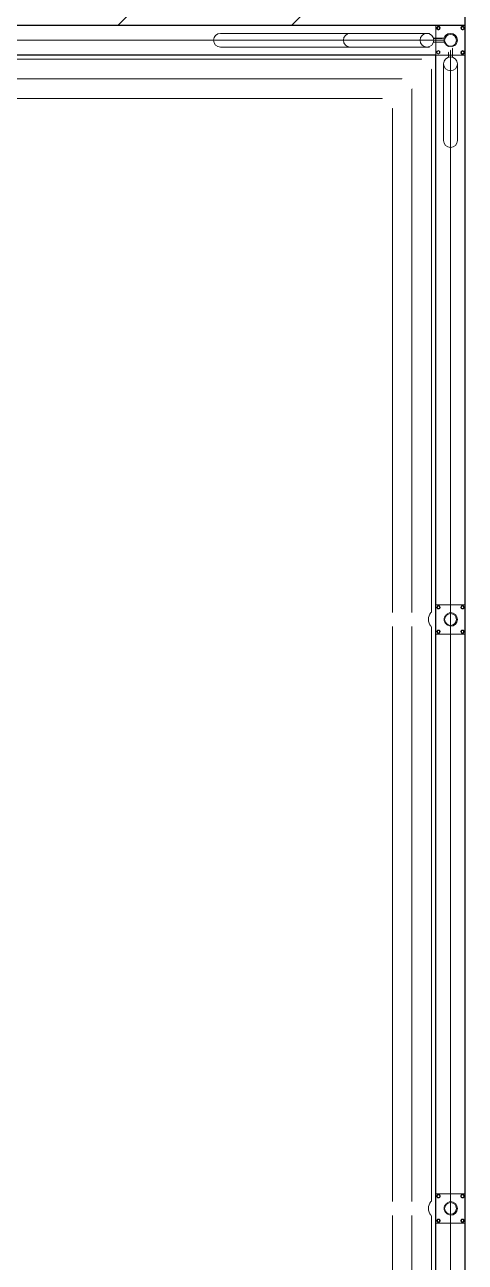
# Model space of a CAD drawing. Header units: inches. Extents: x -7660 to 802, y -193 to 3.
# Drawn here: x 471.44 to 473.68, y -81.51 to -75.21 of the extents above; entities that cross this region are included whole.
import ezdxf

# ---------------------------------------------------------------- set-up
doc = ezdxf.new("R2010")
doc.units = ezdxf.units.IN
doc.header["$MEASUREMENT"] = 0
doc.set_wipeout_variables(frame=1)
doc.layers.add('0-A INSTALAR', color=10, linetype='Continuous')
doc.styles.add('cerca', font='romans.shx', dxfattribs={"height": 1})
doc.linetypes.add('CERCA3', pattern='A,0.5,0.05,["X",cerca,S=0.1,R=0,X=-0.1,Y=-0.05],0.1', length=0.65)

# ---------------------------------------------------------------- blocks, each defined once
blk = doc.blocks.new('*U591')
at = {"lineweight": 5}
for p, q in [((5535.91, 2516.4599), (5535.909, 2516.4599)), ((5535.9105, 2516.4608), (5535.91, 2516.4617)), ((5535.9161, 2516.464), (5535.9156, 2516.4649)), ((5535.9171, 2516.464), (5535.9176, 2516.4649)), ((5535.9227, 2516.4608), (5535.9232, 2516.4617)), ((5535.9232, 2516.4599), (5535.9242, 2516.4599)), ((5536.0347, 2516.4599), (5536.0337, 2516.4599)), ((5536.0352, 2516.4608), (5536.0347, 2516.4617)), ((5536.0409, 2516.464), (5536.0404, 2516.4649)), ((5536.0419, 2516.464), (5536.0424, 2516.4649)), ((5536.0475, 2516.4608), (5536.048, 2516.4617)), ((5536.048, 2516.4599), (5536.049, 2516.4599)), ((5535.91, 2516.4535), (5535.909, 2516.4535)), ((5535.9105, 2516.4526), (5535.91, 2516.4517)), ((5535.9161, 2516.4494), (5535.9156, 2516.4485)), ((5535.9171, 2516.4494), (5535.9176, 2516.4485)), ((5535.9232, 2516.4535), (5535.9242, 2516.4535)), ((5536.0347, 2516.4535), (5536.0337, 2516.4535)), ((5536.048, 2516.4535), (5536.049, 2516.4535)), ((5535.91, 2516.3375), (5535.909, 2516.3375)), ((5535.9105, 2516.3384), (5535.91, 2516.3392)), ((5535.9161, 2516.3416), (5535.9156, 2516.3425)), ((5535.9171, 2516.3416), (5535.9176, 2516.3425)), ((5535.969, 2516.3619), (5535.969, 2516.309)), ((5535.979, 2516.3605), (5535.979, 2516.3105)), ((5535.989, 2516.3619), (5535.989, 2516.309)), ((5535.91, 2516.331), (5535.909, 2516.331)), ((5535.9105, 2516.3302), (5535.91, 2516.3293)), ((5535.9161, 2516.3269), (5535.9156, 2516.3261)), ((5535.9171, 2516.3269), (5535.9176, 2516.3261)), ((5536.014, 2516.2889), (5536.014, 2515.2239))]:
    blk.add_line(p, q, dxfattribs=at)
at = {"linetype": 'CERCA3', "lineweight": 5, "ltscale": 0.3}
blk.add_line((5535.979, 2516.3655), (5535.979, 2507.895), dxfattribs=at)
for points in [[(5536.0752, 2507.9912), (5536.0752, 2516.2497)], [(5536.1752, 2508.0913), (5536.1752, 2516.1497)]]:
    blk.add_lwpolyline(points, dxfattribs=at)
at = {"lineweight": 5}
for centre in [(5535.979, 2516.3955), (5535.979, 2516.2755), (5535.979, 2516.2755)]:
    blk.add_circle(centre, 0.035, dxfattribs=at)
for centre, start, end in [((5536.4892, 2516.3955), 270, 90), ((5535.979, 2515.2239), 180, 0)]:
    blk.add_arc(centre, 0.035, start, end, dxfattribs=at)
blk.add_wipeout([(5535.9542, 2516.3707), (5536.2834, 2516.0414), (5536.2948, 2516.0338), (5536.3025, 2516.0316), (5536.3095, 2516.0311), (5536.3138, 2516.0316), (5536.3199, 2516.0331), (5536.323, 2516.0344), (5536.328, 2516.0372), (5536.3329, 2516.0414), (5536.3351, 2516.0438), (5536.3372, 2516.0465), (5536.3393, 2516.0501), (5536.3409, 2516.0536), (5536.3421, 2516.0576), (5536.343, 2516.0627), (5536.3431, 2516.0686), (5536.3422, 2516.0743), (5536.3411, 2516.0781), (5536.339, 2516.0827), (5536.3364, 2516.0868), (5536.3329, 2516.0909), (5536.0037, 2516.4202), (5536.0067, 2516.4168), (5536.0099, 2516.4119), (5536.0116, 2516.408), (5536.013, 2516.4036), (5536.0138, 2516.3988), (5536.014, 2516.3949), (5536.0137, 2516.3909), (5536.0128, 2516.3866), (5536.0119, 2516.3836), (5536.0093, 2516.3781), (5536.0064, 2516.3738), (5536.0037, 2516.3707), (5536.0011, 2516.3683), (5535.9976, 2516.3658), (5535.994, 2516.3639), (5535.9898, 2516.3622), (5535.9856, 2516.3611), (5535.9796, 2516.3605), (5535.975, 2516.3607), (5535.9671, 2516.3625), (5535.9636, 2516.364), (5535.958, 2516.3675)], dxfattribs=at)
for p, q in [((5535.9227, 2516.4526), (5535.9232, 2516.4517)), ((5536.0125, 2516.4055), (5536.0654, 2516.4055)), ((5536.014, 2516.3955), (5536.064, 2516.3955)), ((5536.0352, 2516.4526), (5536.0347, 2516.4517)), ((5536.0409, 2516.4494), (5536.0404, 2516.4485)), ((5536.0419, 2516.4494), (5536.0424, 2516.4485)), ((5536.0475, 2516.4526), (5536.048, 2516.4517)), ((5536.099, 2516.4305), (5536.4892, 2516.4305)), ((5535.9227, 2516.3384), (5535.9232, 2516.3392)), ((5535.9232, 2516.3375), (5535.9242, 2516.3375)), ((5536.0125, 2516.3855), (5536.0654, 2516.3855)), ((5536.0347, 2516.3375), (5536.0337, 2516.3375)), ((5536.0352, 2516.3384), (5536.0347, 2516.3392)), ((5536.0409, 2516.3416), (5536.0404, 2516.3425)), ((5536.0419, 2516.3416), (5536.0424, 2516.3425)), ((5536.0475, 2516.3384), (5536.048, 2516.3392)), ((5536.048, 2516.3375), (5536.049, 2516.3375)), ((5536.099, 2516.3605), (5536.4892, 2516.3605)), ((5535.9227, 2516.3302), (5535.9232, 2516.3293)), ((5535.9232, 2516.331), (5535.9242, 2516.331)), ((5535.944, 2516.2889), (5535.944, 2515.2239)), ((5536.0347, 2516.331), (5536.0337, 2516.331)), ((5536.0352, 2516.3302), (5536.0347, 2516.3293)), ((5536.0409, 2516.3269), (5536.0404, 2516.3261)), ((5536.0419, 2516.3269), (5536.0424, 2516.3261)), ((5536.0475, 2516.3302), (5536.048, 2516.3293)), ((5536.048, 2516.331), (5536.049, 2516.331))]:
    blk.add_line(p, q, dxfattribs=at)
blk.add_lwpolyline([(5536.054, 2516.3205), (5536.054, 2516.4705), (5535.904, 2516.4705), (5535.904, 2516.3205)], close=True, dxfattribs=at)
for points in [[(5535.9242, 2516.4599), (5535.9242, 2516.4535, -0.267949), (5535.9232, 2516.4517), (5535.9176, 2516.4485, -0.267949), (5535.9156, 2516.4485), (5535.91, 2516.4517, -0.267949), (5535.909, 2516.4535), (5535.909, 2516.4599, -0.267949), (5535.91, 2516.4617), (5535.9156, 2516.4649, -0.267949), (5535.9176, 2516.4649), (5535.9232, 2516.4617, -0.267949)], [(5535.9232, 2516.4599), (5535.9232, 2516.4535, -0.267949), (5535.9227, 2516.4526), (5535.9171, 2516.4494, -0.267949), (5535.9161, 2516.4494), (5535.9105, 2516.4526, -0.267949), (5535.91, 2516.4535), (5535.91, 2516.4599, -0.267949), (5535.9105, 2516.4608), (5535.9161, 2516.464, -0.267949), (5535.9171, 2516.464), (5535.9227, 2516.4608, -0.267949)], [(5536.0337, 2516.4599), (5536.0337, 2516.4535, 0.267949), (5536.0347, 2516.4517), (5536.0404, 2516.4485, 0.267949), (5536.0424, 2516.4485), (5536.048, 2516.4517, 0.267949), (5536.049, 2516.4535), (5536.049, 2516.4599, 0.267949), (5536.048, 2516.4617), (5536.0424, 2516.4649, 0.267949), (5536.0404, 2516.4649), (5536.0347, 2516.4617, 0.267949)], [(5536.0347, 2516.4599), (5536.0347, 2516.4535, 0.267949), (5536.0352, 2516.4526), (5536.0409, 2516.4494, 0.267949), (5536.0419, 2516.4494), (5536.0475, 2516.4526, 0.267949), (5536.048, 2516.4535), (5536.048, 2516.4599, 0.267949), (5536.0475, 2516.4608), (5536.0419, 2516.464, 0.267949), (5536.0409, 2516.464), (5536.0352, 2516.4608, 0.267949)], [(5535.9242, 2516.331), (5535.9242, 2516.3375, 0.267949), (5535.9232, 2516.3392), (5535.9176, 2516.3425, 0.267949), (5535.9156, 2516.3425), (5535.91, 2516.3392, 0.267949), (5535.909, 2516.3375), (5535.909, 2516.331, 0.267949), (5535.91, 2516.3293), (5535.9156, 2516.3261, 0.267949), (5535.9176, 2516.3261), (5535.9232, 2516.3293, 0.267949)], [(5535.9232, 2516.331), (5535.9232, 2516.3375, 0.267949), (5535.9227, 2516.3384), (5535.9171, 2516.3416, 0.267949), (5535.9161, 2516.3416), (5535.9105, 2516.3384, 0.267949), (5535.91, 2516.3375), (5535.91, 2516.331, 0.267949), (5535.9105, 2516.3302), (5535.9161, 2516.3269, 0.267949), (5535.9171, 2516.3269), (5535.9227, 2516.3302, 0.267949)], [(5536.0337, 2516.331), (5536.0337, 2516.3375, -0.267949), (5536.0347, 2516.3392), (5536.0404, 2516.3425, -0.267949), (5536.0424, 2516.3425), (5536.048, 2516.3392, -0.267949), (5536.049, 2516.3375), (5536.049, 2516.331, -0.267949), (5536.048, 2516.3293), (5536.0424, 2516.3261, -0.267949), (5536.0404, 2516.3261), (5536.0347, 2516.3293, -0.267949)], [(5536.0347, 2516.331), (5536.0347, 2516.3375, -0.267949), (5536.0352, 2516.3384), (5536.0409, 2516.3416, -0.267949), (5536.0419, 2516.3416), (5536.0475, 2516.3384, -0.267949), (5536.048, 2516.3375), (5536.048, 2516.331, -0.267949), (5536.0475, 2516.3302), (5536.0419, 2516.3269, -0.267949), (5536.0409, 2516.3269), (5536.0352, 2516.3302, -0.267949)]]:
    blk.add_lwpolyline(points, format="xyb", close=True, dxfattribs=at)
at = {"linetype": 'CERCA3', "lineweight": 5, "ltscale": 0.3}
blk.add_lwpolyline([(5536.2752, 2508.1913), (5536.2752, 2516.0497)], dxfattribs=at)
at = {"lineweight": 5}
for centre, radius in [((5535.979, 2516.3955), 0.03), ((5536.099, 2516.3955), 0.035), ((5536.099, 2516.3955), 0.035)]:
    blk.add_circle(centre, radius, dxfattribs=at)
blk = doc.blocks.new('*U648')
at = {"linetype": 'CERCA3', "lineweight": 5, "ltscale": 0.3}
blk.add_line((5535.979, 2516.3655), (5535.979, 2504.995), dxfattribs=at)
at = {"lineweight": 5}
for p, q in [((5535.9104, 2510.9584), (5535.9095, 2510.9589)), ((5535.9104, 2510.9574), (5535.9095, 2510.9569)), ((5535.9137, 2510.964), (5535.9128, 2510.9645)), ((5535.9137, 2510.9518), (5535.9128, 2510.9513)), ((5535.9145, 2510.9645), (5535.9145, 2510.9655)), ((5535.9145, 2510.9513), (5535.9145, 2510.9503)), ((5535.921, 2510.9645), (5535.921, 2510.9655)), ((5535.921, 2510.9513), (5535.921, 2510.9503)), ((5535.9219, 2510.964), (5535.9227, 2510.9645)), ((5535.9219, 2510.9518), (5535.9227, 2510.9513)), ((5535.9251, 2510.9584), (5535.926, 2510.9589)), ((5535.9251, 2510.9574), (5535.926, 2510.9569)), ((5536.0361, 2510.964), (5536.0352, 2510.9645)), ((5536.0369, 2510.9645), (5536.0369, 2510.9655)), ((5536.0434, 2510.9645), (5536.0434, 2510.9655)), ((5536.0443, 2510.964), (5536.0452, 2510.9645)), ((5535.9104, 2510.8336), (5535.9095, 2510.8341)), ((5535.9104, 2510.8326), (5535.9095, 2510.8321)), ((5535.9137, 2510.8392), (5535.9128, 2510.8397)), ((5535.9137, 2510.827), (5535.9128, 2510.8265)), ((5535.9145, 2510.8397), (5535.9145, 2510.8407)), ((5535.9145, 2510.8265), (5535.9145, 2510.8255)), ((5535.921, 2510.8397), (5535.921, 2510.8407)), ((5535.921, 2510.8265), (5535.921, 2510.8255)), ((5535.9219, 2510.8392), (5535.9227, 2510.8397)), ((5535.9219, 2510.827), (5535.9227, 2510.8265)), ((5535.9251, 2510.8336), (5535.926, 2510.8341)), ((5535.9251, 2510.8326), (5535.926, 2510.8321)), ((5536.0361, 2510.827), (5536.0352, 2510.8265)), ((5536.0369, 2510.8265), (5536.0369, 2510.8255)), ((5536.0434, 2510.8265), (5536.0434, 2510.8255)), ((5536.0443, 2510.827), (5536.0452, 2510.8265)), ((5535.9104, 2507.9584), (5535.9095, 2507.9589)), ((5535.9104, 2507.9574), (5535.9095, 2507.9569)), ((5535.9137, 2507.964), (5535.9128, 2507.9645)), ((5535.9137, 2507.9518), (5535.9128, 2507.9513)), ((5535.9145, 2507.9645), (5535.9145, 2507.9655)), ((5535.9145, 2507.9513), (5535.9145, 2507.9503)), ((5535.921, 2507.9645), (5535.921, 2507.9655)), ((5535.921, 2507.9513), (5535.921, 2507.9503)), ((5535.9219, 2507.964), (5535.9227, 2507.9645)), ((5535.9219, 2507.9518), (5535.9227, 2507.9513)), ((5535.9251, 2507.9584), (5535.926, 2507.9589)), ((5535.9251, 2507.9574), (5535.926, 2507.9569)), ((5536.0361, 2507.964), (5536.0352, 2507.9645)), ((5536.0369, 2507.9645), (5536.0369, 2507.9655)), ((5536.0434, 2507.9645), (5536.0434, 2507.9655)), ((5536.0443, 2507.964), (5536.0452, 2507.9645)), ((5535.9104, 2507.8336), (5535.9095, 2507.8341)), ((5535.9104, 2507.8326), (5535.9095, 2507.8321)), ((5535.9137, 2507.8392), (5535.9128, 2507.8397)), ((5535.9137, 2507.827), (5535.9128, 2507.8265)), ((5535.9145, 2507.8397), (5535.9145, 2507.8407)), ((5535.9145, 2507.8265), (5535.9145, 2507.8255)), ((5535.921, 2507.8397), (5535.921, 2507.8407)), ((5535.921, 2507.8265), (5535.921, 2507.8255)), ((5535.9219, 2507.8392), (5535.9227, 2507.8397)), ((5535.9219, 2507.827), (5535.9227, 2507.8265)), ((5535.9251, 2507.8336), (5535.926, 2507.8341)), ((5535.9251, 2507.8326), (5535.926, 2507.8321)), ((5536.0361, 2507.827), (5536.0352, 2507.8265)), ((5536.0369, 2507.8265), (5536.0369, 2507.8255)), ((5536.0434, 2507.8265), (5536.0434, 2507.8255)), ((5536.0443, 2507.827), (5536.0452, 2507.8265)), ((5535.91, 2505.0099), (5535.909, 2505.0099)), ((5535.91, 2505.0035), (5535.909, 2505.0035)), ((5535.9105, 2505.0108), (5535.91, 2505.0117)), ((5535.9105, 2505.0026), (5535.91, 2505.0017)), ((5535.9161, 2505.014), (5535.9156, 2505.0149)), ((5535.9161, 2504.9994), (5535.9156, 2504.9985)), ((5535.9171, 2505.014), (5535.9176, 2505.0149)), ((5535.9171, 2504.9994), (5535.9176, 2504.9985)), ((5535.969, 2504.979), (5535.969, 2505.0319)), ((5535.979, 2504.9805), (5535.979, 2505.0305)), ((5535.989, 2504.979), (5535.989, 2505.0319)), ((5535.91, 2504.8875), (5535.909, 2504.8875)), ((5535.91, 2504.881), (5535.909, 2504.881)), ((5535.9105, 2504.8884), (5535.91, 2504.8892)), ((5535.9105, 2504.8802), (5535.91, 2504.8793)), ((5535.9161, 2504.8916), (5535.9156, 2504.8925)), ((5535.9161, 2504.8769), (5535.9156, 2504.8761)), ((5535.9171, 2504.8916), (5535.9176, 2504.8925)), ((5535.9171, 2504.8769), (5535.9176, 2504.8761)), ((5535.9227, 2504.8802), (5535.9232, 2504.8793)), ((5535.9232, 2504.8875), (5535.9242, 2504.8875)), ((5535.9232, 2504.881), (5535.9242, 2504.881)), ((5536.0347, 2504.8875), (5536.0337, 2504.8875)), ((5536.0347, 2504.881), (5536.0337, 2504.881)), ((5536.0352, 2504.8802), (5536.0347, 2504.8793)), ((5536.0409, 2504.8769), (5536.0404, 2504.8761)), ((5536.0419, 2504.8769), (5536.0424, 2504.8761)), ((5536.0475, 2504.8802), (5536.048, 2504.8793)), ((5536.048, 2504.8875), (5536.049, 2504.8875)), ((5536.048, 2504.881), (5536.049, 2504.881))]:
    blk.add_line(p, q, dxfattribs=at)
at = {"linetype": 'CERCA3', "lineweight": 5, "ltscale": 0.3}
for points in [[(5536.0752, 2505.0912), (5536.0752, 2516.2497)], [(5536.1752, 2505.1913), (5536.1752, 2516.1497)], [(5536.2752, 2505.2913), (5536.2752, 2516.0497)]]:
    blk.add_lwpolyline(points, dxfattribs=at)
at = {"lineweight": 5}
for points in [[(5535.9145, 2510.9503), (5535.921, 2510.9503, 0.267949), (5535.9227, 2510.9513), (5535.926, 2510.9569, 0.267949), (5535.926, 2510.9589), (5535.9227, 2510.9645, 0.267949), (5535.921, 2510.9655), (5535.9145, 2510.9655, 0.267949), (5535.9128, 2510.9645), (5535.9095, 2510.9589, 0.267949), (5535.9095, 2510.9569), (5535.9128, 2510.9513, 0.267949)], [(5535.9145, 2510.9513), (5535.921, 2510.9513, 0.267949), (5535.9219, 2510.9518), (5535.9251, 2510.9574, 0.267949), (5535.9251, 2510.9584), (5535.9219, 2510.964, 0.267949), (5535.921, 2510.9645), (5535.9145, 2510.9645, 0.267949), (5535.9137, 2510.964), (5535.9104, 2510.9584, 0.267949), (5535.9104, 2510.9574), (5535.9137, 2510.9518, 0.267949)], [(5535.9145, 2510.8407), (5535.921, 2510.8407, -0.267949), (5535.9227, 2510.8397), (5535.926, 2510.8341, -0.267949), (5535.926, 2510.8321), (5535.9227, 2510.8265, -0.267949), (5535.921, 2510.8255), (5535.9145, 2510.8255, -0.267949), (5535.9128, 2510.8265), (5535.9095, 2510.8321, -0.267949), (5535.9095, 2510.8341), (5535.9128, 2510.8397, -0.267949)], [(5535.9145, 2510.8397), (5535.921, 2510.8397, -0.267949), (5535.9219, 2510.8392), (5535.9251, 2510.8336, -0.267949), (5535.9251, 2510.8326), (5535.9219, 2510.827, -0.267949), (5535.921, 2510.8265), (5535.9145, 2510.8265, -0.267949), (5535.9137, 2510.827), (5535.9104, 2510.8326, -0.267949), (5535.9104, 2510.8336), (5535.9137, 2510.8392, -0.267949)], [(5535.9145, 2507.9503), (5535.921, 2507.9503, 0.267949), (5535.9227, 2507.9513), (5535.926, 2507.9569, 0.267949), (5535.926, 2507.9589), (5535.9227, 2507.9645, 0.267949), (5535.921, 2507.9655), (5535.9145, 2507.9655, 0.267949), (5535.9128, 2507.9645), (5535.9095, 2507.9589, 0.267949), (5535.9095, 2507.9569), (5535.9128, 2507.9513, 0.267949)], [(5535.9145, 2507.9513), (5535.921, 2507.9513, 0.267949), (5535.9219, 2507.9518), (5535.9251, 2507.9574, 0.267949), (5535.9251, 2507.9584), (5535.9219, 2507.964, 0.267949), (5535.921, 2507.9645), (5535.9145, 2507.9645, 0.267949), (5535.9137, 2507.964), (5535.9104, 2507.9584, 0.267949), (5535.9104, 2507.9574), (5535.9137, 2507.9518, 0.267949)], [(5535.9145, 2507.8407), (5535.921, 2507.8407, -0.267949), (5535.9227, 2507.8397), (5535.926, 2507.8341, -0.267949), (5535.926, 2507.8321), (5535.9227, 2507.8265, -0.267949), (5535.921, 2507.8255), (5535.9145, 2507.8255, -0.267949), (5535.9128, 2507.8265), (5535.9095, 2507.8321, -0.267949), (5535.9095, 2507.8341), (5535.9128, 2507.8397, -0.267949)], [(5535.9145, 2507.8397), (5535.921, 2507.8397, -0.267949), (5535.9219, 2507.8392), (5535.9251, 2507.8336, -0.267949), (5535.9251, 2507.8326), (5535.9219, 2507.827, -0.267949), (5535.921, 2507.8265), (5535.9145, 2507.8265, -0.267949), (5535.9137, 2507.827), (5535.9104, 2507.8326, -0.267949), (5535.9104, 2507.8336), (5535.9137, 2507.8392, -0.267949)]]:
    blk.add_lwpolyline(points, format="xyb", close=True, dxfattribs=at)
for centre in [(5535.979, 2510.8955), (5535.979, 2507.8955), (5535.979, 2505.0655), (5535.979, 2505.0655), (5535.979, 2504.9455)]:
    blk.add_circle(centre, 0.035, dxfattribs=at)
blk.add_arc((5536.4892, 2504.9455), 0.035, 270, 90, dxfattribs=at)
for points in [[(5535.979, 2510.8605), (5536.3096, 2510.8604), (5536.323, 2510.8631), (5536.33, 2510.8669), (5536.3353, 2510.8716), (5536.338, 2510.875), (5536.3412, 2510.8803), (5536.3425, 2510.8834), (5536.344, 2510.8889), (5536.3446, 2510.8954), (5536.3444, 2510.8986), (5536.344, 2510.902), (5536.3429, 2510.9061), (5536.3416, 2510.9096), (5536.3396, 2510.9134), (5536.3367, 2510.9176), (5536.3325, 2510.9218), (5536.3279, 2510.9252), (5536.3244, 2510.9271), (5536.3196, 2510.9289), (5536.3149, 2510.93), (5536.3096, 2510.9304), (5535.979, 2510.9305), (5535.9835, 2510.9302), (5535.9893, 2510.9289), (5535.9932, 2510.9275), (5535.9973, 2510.9253), (5536.0012, 2510.9225), (5536.0041, 2510.9199), (5536.0067, 2510.9168), (5536.0092, 2510.9131), (5536.0107, 2510.9103), (5536.0127, 2510.9047), (5536.0137, 2510.8995), (5536.014, 2510.8955), (5536.0138, 2510.8919), (5536.0131, 2510.8877), (5536.0119, 2510.8837), (5536.0102, 2510.8796), (5536.008, 2510.8759), (5536.0041, 2510.8712), (5536.0008, 2510.8681), (5535.9939, 2510.8638), (5535.9904, 2510.8624), (5535.984, 2510.8608)], [(5535.979, 2507.8605), (5536.3096, 2507.8604), (5536.323, 2507.8631), (5536.33, 2507.8669), (5536.3353, 2507.8716), (5536.338, 2507.875), (5536.3412, 2507.8803), (5536.3425, 2507.8834), (5536.344, 2507.8889), (5536.3446, 2507.8954), (5536.3444, 2507.8986), (5536.344, 2507.902), (5536.3429, 2507.9061), (5536.3416, 2507.9096), (5536.3396, 2507.9134), (5536.3367, 2507.9176), (5536.3325, 2507.9218), (5536.3279, 2507.9252), (5536.3244, 2507.9271), (5536.3196, 2507.9289), (5536.3149, 2507.93), (5536.3096, 2507.9304), (5535.979, 2507.9305), (5535.9835, 2507.9302), (5535.9893, 2507.9289), (5535.9932, 2507.9275), (5535.9973, 2507.9253), (5536.0012, 2507.9225), (5536.0041, 2507.9199), (5536.0067, 2507.9168), (5536.0092, 2507.9131), (5536.0107, 2507.9103), (5536.0127, 2507.9047), (5536.0137, 2507.8995), (5536.014, 2507.8955), (5536.0138, 2507.8919), (5536.0131, 2507.8877), (5536.0119, 2507.8837), (5536.0102, 2507.8796), (5536.008, 2507.8759), (5536.0041, 2507.8712), (5536.0008, 2507.8681), (5535.9939, 2507.8638), (5535.9904, 2507.8624), (5535.984, 2507.8608)], [(5535.9542, 2504.9702), (5536.2834, 2505.2996), (5536.2948, 2505.3072), (5536.3025, 2505.3094), (5536.3095, 2505.3098), (5536.3138, 2505.3094), (5536.3199, 2505.3078), (5536.323, 2505.3066), (5536.328, 2505.3037), (5536.3329, 2505.2996), (5536.3351, 2505.2972), (5536.3372, 2505.2945), (5536.3393, 2505.2909), (5536.3409, 2505.2874), (5536.3421, 2505.2834), (5536.343, 2505.2783), (5536.3431, 2505.2724), (5536.3422, 2505.2667), (5536.3411, 2505.2629), (5536.339, 2505.2582), (5536.3364, 2505.2542), (5536.3329, 2505.2501), (5536.0037, 2504.9207), (5536.0067, 2504.9241), (5536.0099, 2504.9291), (5536.0116, 2504.933), (5536.013, 2504.9374), (5536.0138, 2504.9421), (5536.014, 2504.946), (5536.0137, 2504.95), (5536.0128, 2504.9544), (5536.0119, 2504.9574), (5536.0093, 2504.9629), (5536.0064, 2504.9672), (5536.0037, 2504.9702), (5536.0011, 2504.9726), (5535.9976, 2504.9751), (5535.994, 2504.9771), (5535.9898, 2504.9788), (5535.9856, 2504.9798), (5535.9796, 2504.9805), (5535.975, 2504.9803), (5535.9671, 2504.9784), (5535.9636, 2504.9769), (5535.958, 2504.9735)]]:
    blk.add_wipeout(points, dxfattribs=at)
for p, q in [((5536.0328, 2510.9584), (5536.032, 2510.9589)), ((5536.0328, 2510.9574), (5536.032, 2510.9569)), ((5536.0361, 2510.9518), (5536.0352, 2510.9513)), ((5536.0369, 2510.9513), (5536.0369, 2510.9503)), ((5536.0434, 2510.9513), (5536.0434, 2510.9503)), ((5536.0443, 2510.9518), (5536.0452, 2510.9513)), ((5536.0475, 2510.9584), (5536.0484, 2510.9589)), ((5536.0475, 2510.9574), (5536.0484, 2510.9569)), ((5536.0328, 2510.8336), (5536.032, 2510.8341)), ((5536.0328, 2510.8326), (5536.032, 2510.8321)), ((5536.0361, 2510.8392), (5536.0352, 2510.8397)), ((5536.0369, 2510.8397), (5536.0369, 2510.8407)), ((5536.0434, 2510.8397), (5536.0434, 2510.8407)), ((5536.0443, 2510.8392), (5536.0452, 2510.8397)), ((5536.0475, 2510.8336), (5536.0484, 2510.8341)), ((5536.0475, 2510.8326), (5536.0484, 2510.8321)), ((5536.0328, 2507.9584), (5536.032, 2507.9589)), ((5536.0328, 2507.9574), (5536.032, 2507.9569)), ((5536.0361, 2507.9518), (5536.0352, 2507.9513)), ((5536.0369, 2507.9513), (5536.0369, 2507.9503)), ((5536.0434, 2507.9513), (5536.0434, 2507.9503)), ((5536.0443, 2507.9518), (5536.0452, 2507.9513)), ((5536.0475, 2507.9584), (5536.0484, 2507.9589)), ((5536.0475, 2507.9574), (5536.0484, 2507.9569)), ((5536.0328, 2507.8336), (5536.032, 2507.8341)), ((5536.0328, 2507.8326), (5536.032, 2507.8321)), ((5536.0361, 2507.8392), (5536.0352, 2507.8397)), ((5536.0369, 2507.8397), (5536.0369, 2507.8407)), ((5536.0434, 2507.8397), (5536.0434, 2507.8407)), ((5536.0443, 2507.8392), (5536.0452, 2507.8397)), ((5536.0475, 2507.8336), (5536.0484, 2507.8341)), ((5536.0475, 2507.8326), (5536.0484, 2507.8321)), ((5535.9227, 2505.0108), (5535.9232, 2505.0117)), ((5535.9227, 2505.0026), (5535.9232, 2505.0017)), ((5535.9232, 2505.0099), (5535.9242, 2505.0099)), ((5535.9232, 2505.0035), (5535.9242, 2505.0035)), ((5536.0347, 2505.0099), (5536.0337, 2505.0099)), ((5536.0347, 2505.0035), (5536.0337, 2505.0035)), ((5536.0352, 2505.0108), (5536.0347, 2505.0117)), ((5536.0352, 2505.0026), (5536.0347, 2505.0017)), ((5536.0409, 2505.014), (5536.0404, 2505.0149)), ((5536.0409, 2504.9994), (5536.0404, 2504.9985)), ((5536.0419, 2505.014), (5536.0424, 2505.0149)), ((5536.0419, 2504.9994), (5536.0424, 2504.9985)), ((5536.0475, 2505.0108), (5536.048, 2505.0117)), ((5536.0475, 2505.0026), (5536.048, 2505.0017)), ((5536.048, 2505.0099), (5536.049, 2505.0099)), ((5536.048, 2505.0035), (5536.049, 2505.0035)), ((5536.0125, 2504.9555), (5536.0654, 2504.9555)), ((5536.0125, 2504.9355), (5536.0654, 2504.9355)), ((5536.014, 2504.9455), (5536.064, 2504.9455)), ((5536.099, 2504.9805), (5536.4892, 2504.9805)), ((5535.9227, 2504.8884), (5535.9232, 2504.8892)), ((5536.0352, 2504.8884), (5536.0347, 2504.8892)), ((5536.0409, 2504.8916), (5536.0404, 2504.8925)), ((5536.0419, 2504.8916), (5536.0424, 2504.8925)), ((5536.0475, 2504.8884), (5536.048, 2504.8892)), ((5536.099, 2504.9105), (5536.4892, 2504.9105))]:
    blk.add_line(p, q, dxfattribs=at)
for points in [[(5536.054, 2510.9305), (5536.054, 2510.9705), (5535.904, 2510.9705), (5535.904, 2510.8205), (5536.054, 2510.8205), (5536.054, 2510.8605)], [(5536.054, 2507.9305), (5536.054, 2507.9705), (5535.904, 2507.9705), (5535.904, 2507.8205), (5536.054, 2507.8205), (5536.054, 2507.8605)]]:
    blk.add_lwpolyline(points, dxfattribs=at)
for points in [[(5536.0434, 2510.9503), (5536.0369, 2510.9503, -0.267949), (5536.0352, 2510.9513), (5536.032, 2510.9569, -0.267949), (5536.032, 2510.9589), (5536.0352, 2510.9645, -0.267949), (5536.0369, 2510.9655), (5536.0434, 2510.9655, -0.267949), (5536.0452, 2510.9645), (5536.0484, 2510.9589, -0.267949), (5536.0484, 2510.9569), (5536.0452, 2510.9513, -0.267949)], [(5536.0434, 2510.9513), (5536.0369, 2510.9513, -0.267949), (5536.0361, 2510.9518), (5536.0328, 2510.9574, -0.267949), (5536.0328, 2510.9584), (5536.0361, 2510.964, -0.267949), (5536.0369, 2510.9645), (5536.0434, 2510.9645, -0.267949), (5536.0443, 2510.964), (5536.0475, 2510.9584, -0.267949), (5536.0475, 2510.9574), (5536.0443, 2510.9518, -0.267949)], [(5536.0434, 2510.8407), (5536.0369, 2510.8407, 0.267949), (5536.0352, 2510.8397), (5536.032, 2510.8341, 0.267949), (5536.032, 2510.8321), (5536.0352, 2510.8265, 0.267949), (5536.0369, 2510.8255), (5536.0434, 2510.8255, 0.267949), (5536.0452, 2510.8265), (5536.0484, 2510.8321, 0.267949), (5536.0484, 2510.8341), (5536.0452, 2510.8397, 0.267949)], [(5536.0434, 2510.8397), (5536.0369, 2510.8397, 0.267949), (5536.0361, 2510.8392), (5536.0328, 2510.8336, 0.267949), (5536.0328, 2510.8326), (5536.0361, 2510.827, 0.267949), (5536.0369, 2510.8265), (5536.0434, 2510.8265, 0.267949), (5536.0443, 2510.827), (5536.0475, 2510.8326, 0.267949), (5536.0475, 2510.8336), (5536.0443, 2510.8392, 0.267949)], [(5536.0434, 2507.9503), (5536.0369, 2507.9503, -0.267949), (5536.0352, 2507.9513), (5536.032, 2507.9569, -0.267949), (5536.032, 2507.9589), (5536.0352, 2507.9645, -0.267949), (5536.0369, 2507.9655), (5536.0434, 2507.9655, -0.267949), (5536.0452, 2507.9645), (5536.0484, 2507.9589, -0.267949), (5536.0484, 2507.9569), (5536.0452, 2507.9513, -0.267949)], [(5536.0434, 2507.9513), (5536.0369, 2507.9513, -0.267949), (5536.0361, 2507.9518), (5536.0328, 2507.9574, -0.267949), (5536.0328, 2507.9584), (5536.0361, 2507.964, -0.267949), (5536.0369, 2507.9645), (5536.0434, 2507.9645, -0.267949), (5536.0443, 2507.964), (5536.0475, 2507.9584, -0.267949), (5536.0475, 2507.9574), (5536.0443, 2507.9518, -0.267949)], [(5536.0434, 2507.8407), (5536.0369, 2507.8407, 0.267949), (5536.0352, 2507.8397), (5536.032, 2507.8341, 0.267949), (5536.032, 2507.8321), (5536.0352, 2507.8265, 0.267949), (5536.0369, 2507.8255), (5536.0434, 2507.8255, 0.267949), (5536.0452, 2507.8265), (5536.0484, 2507.8321, 0.267949), (5536.0484, 2507.8341), (5536.0452, 2507.8397, 0.267949)], [(5536.0434, 2507.8397), (5536.0369, 2507.8397, 0.267949), (5536.0361, 2507.8392), (5536.0328, 2507.8336, 0.267949), (5536.0328, 2507.8326), (5536.0361, 2507.827, 0.267949), (5536.0369, 2507.8265), (5536.0434, 2507.8265, 0.267949), (5536.0443, 2507.827), (5536.0475, 2507.8326, 0.267949), (5536.0475, 2507.8336), (5536.0443, 2507.8392, 0.267949)], [(5535.9242, 2505.0099), (5535.9242, 2505.0035, -0.267949), (5535.9232, 2505.0017), (5535.9176, 2504.9985, -0.267949), (5535.9156, 2504.9985), (5535.91, 2505.0017, -0.267949), (5535.909, 2505.0035), (5535.909, 2505.0099, -0.267949), (5535.91, 2505.0117), (5535.9156, 2505.0149, -0.267949), (5535.9176, 2505.0149), (5535.9232, 2505.0117, -0.267949)], [(5535.9232, 2505.0099), (5535.9232, 2505.0035, -0.267949), (5535.9227, 2505.0026), (5535.9171, 2504.9994, -0.267949), (5535.9161, 2504.9994), (5535.9105, 2505.0026, -0.267949), (5535.91, 2505.0035), (5535.91, 2505.0099, -0.267949), (5535.9105, 2505.0108), (5535.9161, 2505.014, -0.267949), (5535.9171, 2505.014), (5535.9227, 2505.0108, -0.267949)], [(5536.0337, 2505.0099), (5536.0337, 2505.0035, 0.267949), (5536.0347, 2505.0017), (5536.0404, 2504.9985, 0.267949), (5536.0424, 2504.9985), (5536.048, 2505.0017, 0.267949), (5536.049, 2505.0035), (5536.049, 2505.0099, 0.267949), (5536.048, 2505.0117), (5536.0424, 2505.0149, 0.267949), (5536.0404, 2505.0149), (5536.0347, 2505.0117, 0.267949)], [(5536.0347, 2505.0099), (5536.0347, 2505.0035, 0.267949), (5536.0352, 2505.0026), (5536.0409, 2504.9994, 0.267949), (5536.0419, 2504.9994), (5536.0475, 2505.0026, 0.267949), (5536.048, 2505.0035), (5536.048, 2505.0099, 0.267949), (5536.0475, 2505.0108), (5536.0419, 2505.014, 0.267949), (5536.0409, 2505.014), (5536.0352, 2505.0108, 0.267949)], [(5535.9242, 2504.881), (5535.9242, 2504.8875, 0.267949), (5535.9232, 2504.8892), (5535.9176, 2504.8925, 0.267949), (5535.9156, 2504.8925), (5535.91, 2504.8892, 0.267949), (5535.909, 2504.8875), (5535.909, 2504.881, 0.267949), (5535.91, 2504.8793), (5535.9156, 2504.8761, 0.267949), (5535.9176, 2504.8761), (5535.9232, 2504.8793, 0.267949)], [(5535.9232, 2504.881), (5535.9232, 2504.8875, 0.267949), (5535.9227, 2504.8884), (5535.9171, 2504.8916, 0.267949), (5535.9161, 2504.8916), (5535.9105, 2504.8884, 0.267949), (5535.91, 2504.8875), (5535.91, 2504.881, 0.267949), (5535.9105, 2504.8802), (5535.9161, 2504.8769, 0.267949), (5535.9171, 2504.8769), (5535.9227, 2504.8802, 0.267949)], [(5536.0337, 2504.881), (5536.0337, 2504.8875, -0.267949), (5536.0347, 2504.8892), (5536.0404, 2504.8925, -0.267949), (5536.0424, 2504.8925), (5536.048, 2504.8892, -0.267949), (5536.049, 2504.8875), (5536.049, 2504.881, -0.267949), (5536.048, 2504.8793), (5536.0424, 2504.8761, -0.267949), (5536.0404, 2504.8761), (5536.0347, 2504.8793, -0.267949)], [(5536.0347, 2504.881), (5536.0347, 2504.8875, -0.267949), (5536.0352, 2504.8884), (5536.0409, 2504.8916, -0.267949), (5536.0419, 2504.8916), (5536.0475, 2504.8884, -0.267949), (5536.048, 2504.8875), (5536.048, 2504.881, -0.267949), (5536.0475, 2504.8802), (5536.0419, 2504.8769, -0.267949), (5536.0409, 2504.8769), (5536.0352, 2504.8802, -0.267949)]]:
    blk.add_lwpolyline(points, format="xyb", close=True, dxfattribs=at)
blk.add_lwpolyline([(5536.054, 2505.0205), (5536.054, 2504.8705), (5535.904, 2504.8705), (5535.904, 2505.0205)], close=True, dxfattribs=at)
for centre, radius in [((5535.979, 2510.8955), 0.03), ((5535.979, 2507.8955), 0.03), ((5535.979, 2504.9455), 0.03), ((5536.099, 2504.9455), 0.035), ((5536.099, 2504.9455), 0.035)]:
    blk.add_circle(centre, radius, dxfattribs=at)
for centre in [(5536.0322, 2510.8955), (5536.0322, 2507.8955)]:
    blk.add_arc(centre, 0.0591, 323.70573, 36.29427, dxfattribs=at)
blk = doc.blocks.new('dasdasdasczxcz')
at = {"transparency": 33554559}
h = blk.add_hatch(dxfattribs=at)
h.set_pattern_fill('ANSI31', color=256, scale=5, style=0)
h.paths.add_polyline_path([(208.4898, -103.8854), (217.1898, -103.8854), (217.1898, -100.4854), (207.1898, -100.4854), (207.1898, -115.4854), (208.4898, -115.4854)])
at = {"rotation": 270}
blk.add_blockref('*U591', (-2299.2807, 5432.0185), dxfattribs=at)
at = {"rotation": 180}
blk.add_blockref('*U648', (5753.0937, 2400.9851), dxfattribs=at)
blk.add_line((217.1898, -115.4854), (217.1898, -100.4854))
for points in [[(217.1898, -103.8854), (208.4898, -103.8854), (208.4898, -115.4854), (217.1898, -115.4854)], [(217.0398, -104.0354), (208.6398, -104.0354), (208.6398, -115.3354), (217.0398, -115.3354)]]:
    blk.add_lwpolyline(points, close=True)

msp = doc.modelspace()

# ---------------------------------------------------------------- block references
at = {"layer": '0-A INSTALAR'}
msp.add_blockref('dasdasdasczxcz', (256.49332, 28.67527), dxfattribs=at)

doc.saveas('drawing.dxf')
